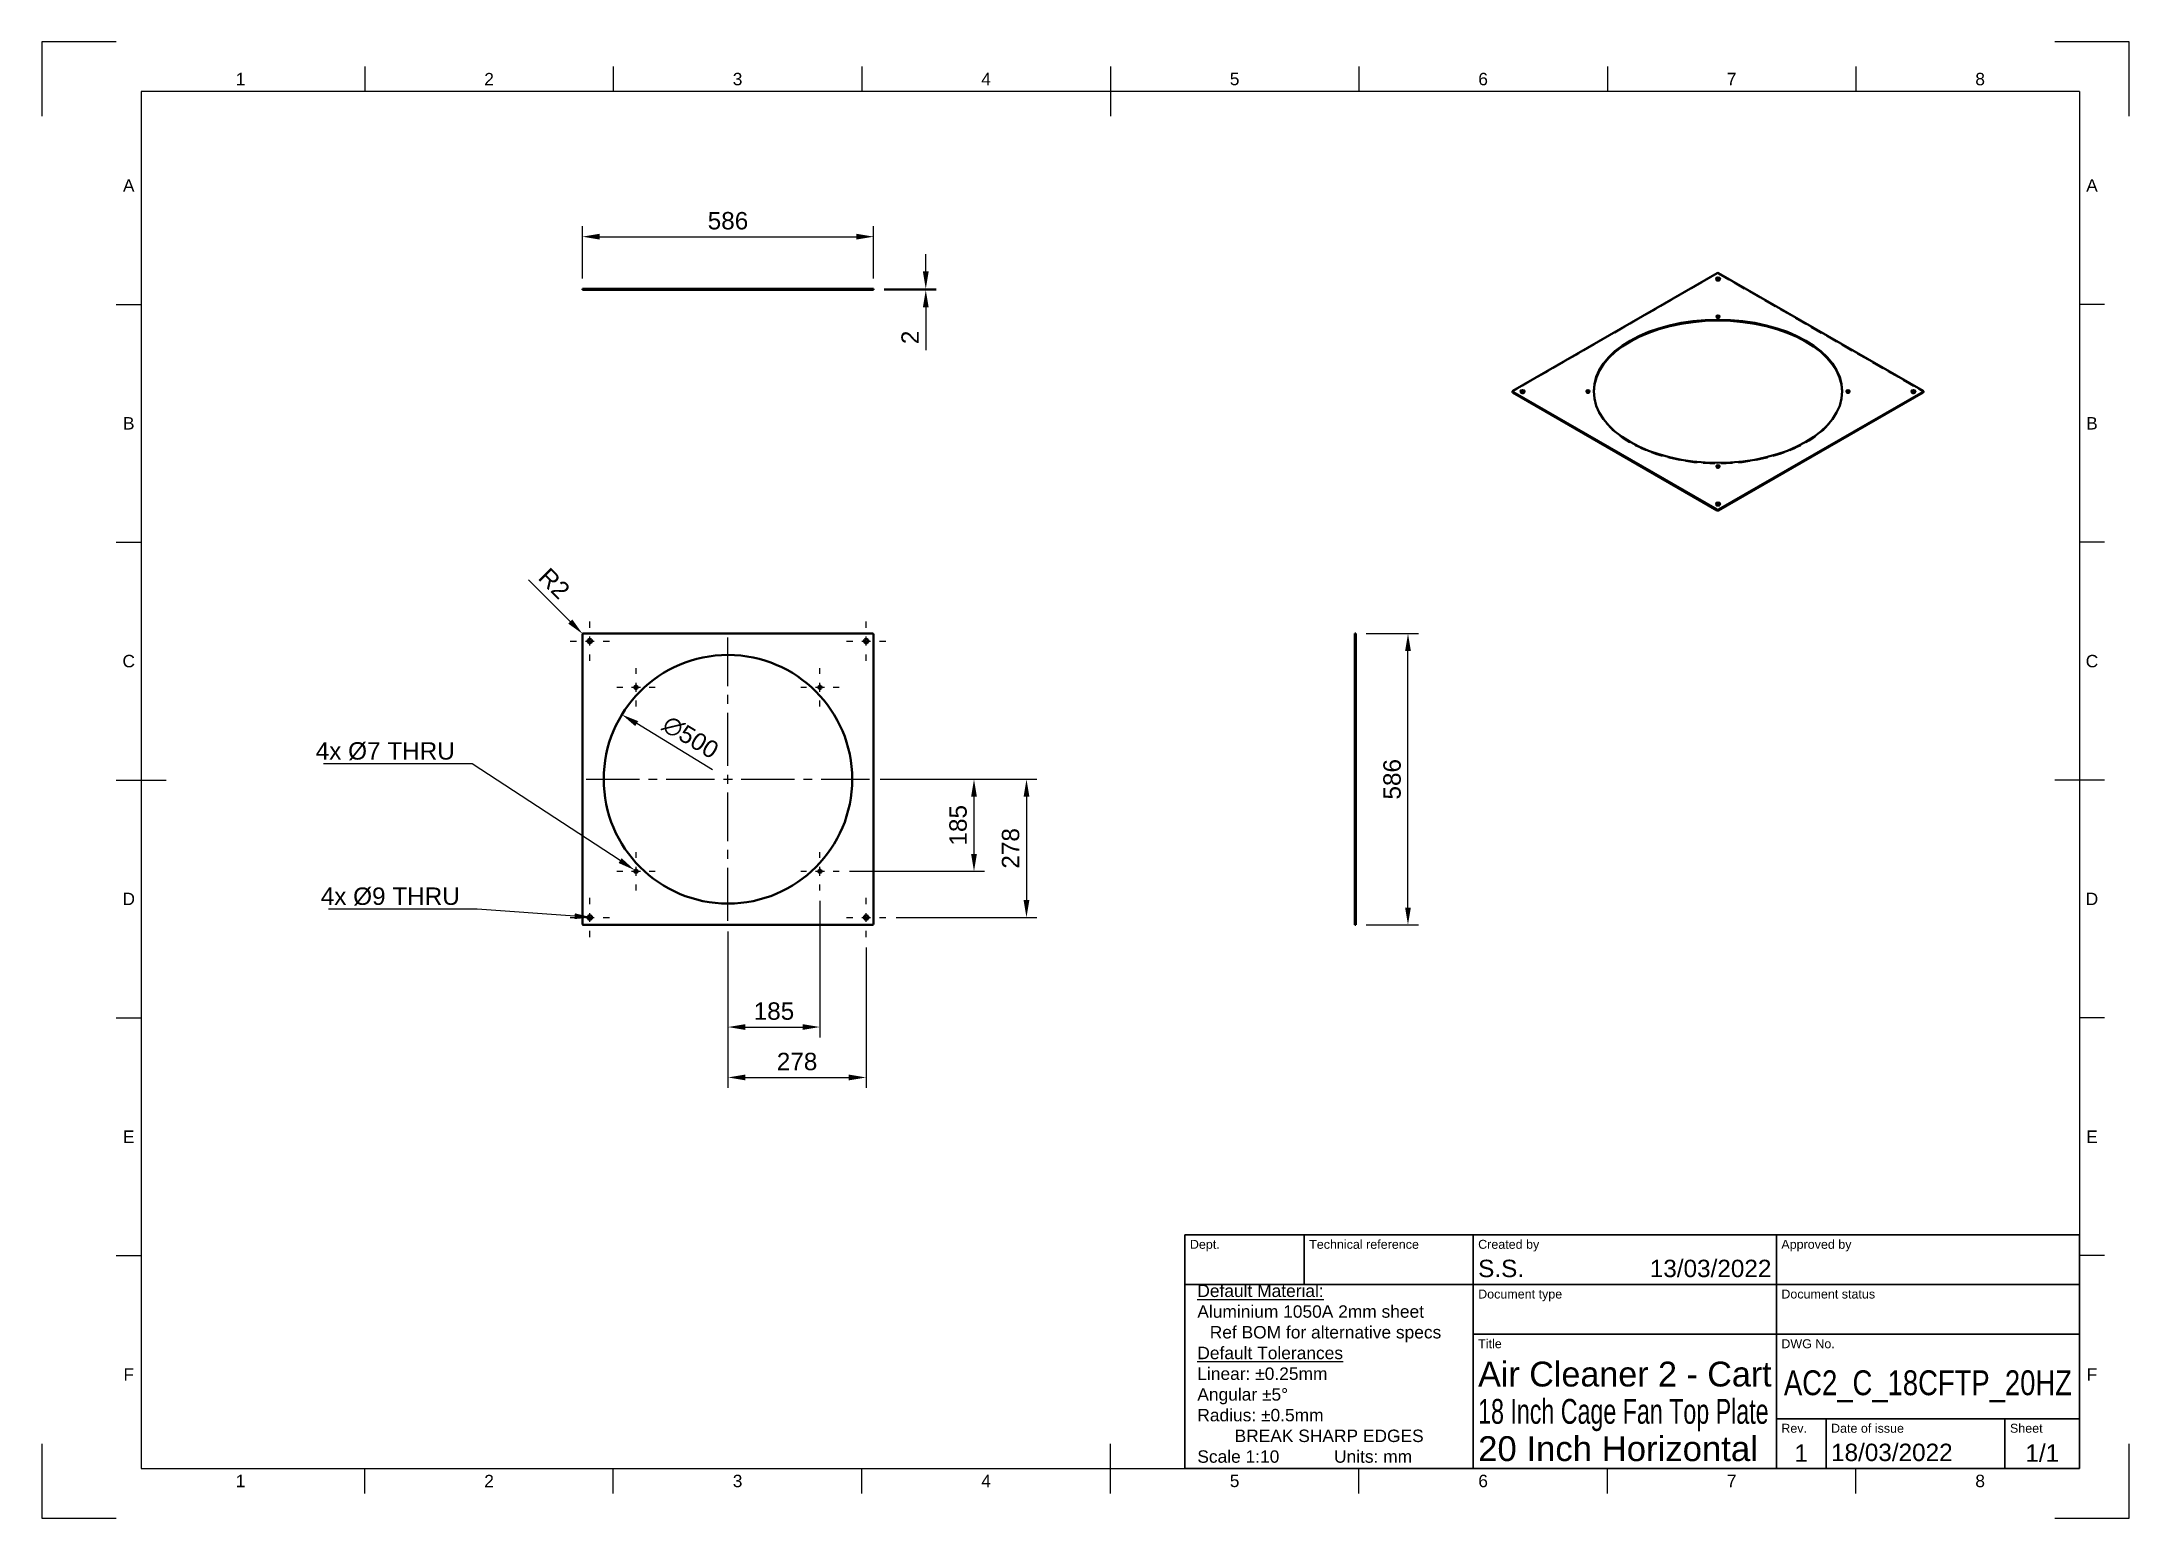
# Model space of a CAD drawing. Header units: millimetres. Extents: x 0 to 420, y 0 to 297.
import ezdxf
from ezdxf import colors
from ezdxf.entities.mleader import LeaderData, LeaderLine
from ezdxf.enums import TextEntityAlignment as Align
from ezdxf.math import Vec2, Vec3

# ---------------------------------------------------------------- set-up
doc = ezdxf.new("R2010")
doc.units = ezdxf.units.MM
doc.header["$LTSCALE"] = 0.75
doc.linetypes.add('CENTER2', pattern=[28.575, 19.05, -3.175, 3.175, -3.175])
doc.linetypes.add('HIDDEN2', pattern=[4.7625, 3.175, -1.5875])
for name, color, linetype, lineweight in [('Annotations', 7, 'Continuous', 25), ('Border', 7, 'Continuous', 25), ('Center Lines', 7, 'CENTER2', 25), ('Dimensions', 7, 'Continuous', 25), ('Hidden', 7, 'HIDDEN2', 25), ('Hidden Narrow', 7, 'HIDDEN2', 25), ('TitleBlock', 7, 'Continuous', 35), ('Visible', 7, 'Continuous', 50), ('Visible Narrow', 7, 'Continuous', 25)]:
    doc.layers.add(name, color=color, linetype=linetype, lineweight=lineweight)
doc.styles.add('FusionTitle', font='arial.ttf')
doc.styles.get("Standard").update_dxf_attribs({"font": 'arial.ttf'})
doc.dimstyles.new('ISO-25', dxfattribs={"dimtxt": 3.5, "dimasz": 3.5, "dimexe": 2.1, "dimexo": 2.1, "dimgap": 1.4, "dimtad": 1, "dimzin": 12, "dimdsep": 46, "dimtxsty": 'Standard', "dimcen": 0, "dimclrd": 256, "dimclre": 256, "dimclrt": 256, "dimazin": 3, "dimtp": 0.1, "dimtm": 0.1, "dimtfac": 0.714286, "dimtmove": 0, "dimatfit": 3, "dimfxl": 1, "dimtzin": 12, "dimarcsym": 0})

# ---------------------------------------------------------------- blocks, each defined once
blk = doc.blocks.new('ISO_A3_SHEET')
at = {"layer": 'Border'}
for p, q in [((65, 292), (65, 287)), ((115, 292), (115, 287)), ((165, 292), (165, 287)), ((215, 292), (215, 282)), ((265, 292), (265, 287)), ((315, 292), (315, 287)), ((365, 292), (365, 287)), ((410, 287), (20, 287)), ((20, 287), (20, 10)), ((410, 287), (410, 10)), ((15, 244.16666), (20, 244.16666)), ((415, 244.16666), (410, 244.16666)), ((15, 196.33333), (20, 196.33333)), ((415, 196.33333), (410, 196.33333)), ((15, 148.5), (25, 148.5)), ((415, 148.5), (405, 148.5)), ((15, 100.66667), (20, 100.66667)), ((415, 100.66667), (410, 100.66667)), ((15, 52.83334), (20, 52.83334)), ((415, 52.83334), (410, 52.83334)), ((215, 5), (215, 15)), ((20, 10), (410, 10)), ((65, 5), (65, 10)), ((115, 5), (115, 10)), ((165, 5), (165, 10)), ((265, 5), (265, 10)), ((315, 5), (315, 10)), ((365, 5), (365, 10))]:
    blk.add_line(p, q, dxfattribs=at)
at = {"layer": 'Defpoints'}
for p, q in [((15, 297), (0, 297)), ((0, 297), (0, 282)), ((420, 297), (405, 297)), ((420, 282), (420, 297)), ((0, 15), (0, 0)), ((420, 0), (420, 15)), ((0, 0), (15, 0)), ((405, 0), (420, 0))]:
    blk.add_line(p, q, dxfattribs=at)
at = {"layer": 'Border', "style": 'FusionTitle'}
for s, p in [('1', (40, 289.5)), ('2', (90, 289.5)), ('3', (140, 289.5)), ('4', (190, 289.5)), ('5', (240, 289.5)), ('6', (290, 289.5)), ('7', (340, 289.5)), ('8', (390, 289.5)), ('A', (17.5, 268.08333)), ('A', (412.5, 268.08333)), ('B', (17.5, 220.25)), ('B', (412.5, 220.25)), ('C', (17.5, 172.41667)), ('C', (412.5, 172.41667)), ('D', (17.5, 124.58334)), ('D', (412.5, 124.58334)), ('E', (17.5, 76.75001)), ('E', (412.5, 76.75001)), ('F', (17.5, 28.91668)), ('F', (412.5, 28.91668)), ('1', (40, 7.5)), ('2', (90, 7.5)), ('3', (140, 7.5)), ('4', (190, 7.5)), ('5', (240, 7.5)), ('6', (290, 7.5)), ('7', (340, 7.5)), ('8', (390, 7.5))]:
    blk.add_text(s, height=2.5, dxfattribs=at).set_placement(p, align=Align.MIDDLE)
blk = doc.blocks.new('ISO_TITLEBLOCK')
at = {"layer": 'TitleBlock'}
for p, q in [((0, 47), (-180, 47)), ((-180, 47), (-180, 0)), ((-156, 37), (-156, 47)), ((-122, 0), (-122, 47)), ((-61, 0), (-61, 47)), ((0, 0), (0, 47)), ((-180, 37), (0, 37)), ((-122, 27), (0, 27)), ((-61, 10), (0, 10)), ((-51, 0), (-51, 10)), ((-15, 0), (-15, 10)), ((-180, 0), (0, 0))]:
    blk.add_line(p, q, dxfattribs=at)
at = {"layer": 'TitleBlock', "style": 'FusionTitle'}
for s, p in [('Dept.', (-179, 46)), ('Technical reference', (-155, 46)), ('Created by', (-121, 46)), ('Approved by', (-60, 46)), ('Document type', (-121, 36)), ('Document status', (-60, 36)), ('Title', (-121, 26)), ('DWG No.', (-60, 26)), ('Rev.', (-60, 9)), ('Date of issue', (-50, 9)), ('Sheet', (-14, 9))]:
    blk.add_text(s, height=1.8, dxfattribs=at).set_placement(p, align=Align.TOP_LEFT)
for tag, height, p in [('DEPT', 3.5, (-179, 42)), ('TECHNICAL_REFERENCE', 3.5, (-155, 42)), ('CREATED_BY', 3.5, (-121, 42)), ('APPROVED_BY', 3.5, (-60, 42)), ('DOCUMENT_TYPE', 3.5, (-121, 32)), ('DOCUMENT_STATUS', 3.5, (-60, 32)), ('TITLE_1', 5, (-121, 21.5)), ('TITLE_2', 5, (-121, 14)), ('TITLE_3', 5, (-121, 6.5)), ('DATE_OF_ISSUE', 3.5, (-50, 5))]:
    blk.add_attdef(tag, text='', height=height, dxfattribs=at).set_placement(p, align=Align.TOP_LEFT)
for tag, p in [('CREATED_DATE', (-62, 42)), ('APPROVED_DATE', (-0.99, 42))]:
    blk.add_attdef(tag, text='', height=3.5, dxfattribs=at).set_placement(p, align=Align.TOP_RIGHT)
for tag, height, p in [('DRAWING_NUMBER', 5, (-30.5, 19.75)), ('REV', 3.5, (-56, 4.85)), ('SHEET', 3.5, (-7.5, 4.85))]:
    blk.add_attdef(tag, text='', height=height, dxfattribs=at).set_placement(p, align=Align.TOP_CENTER)
blk = doc.blocks.new('*D25')
at = {"layer": 'Defpoints', "color": 0, "transparency": 16777216}
for p in [(167.364539, 257.791658), (108.764539, 247.291658), (167.364539, 247.291658)]:
    blk.add_point(p, dxfattribs=at)
at = {"layer": 'Dimensions', "lineweight": -2, "transparency": 16777216}
for p, q in [((108.764539, 249.391658), (108.764539, 259.891658)), ((112.264539, 257.791658), (163.864539, 257.791658)), ((167.364539, 249.391658), (167.364539, 259.891658))]:
    blk.add_line(p, q, dxfattribs=at)
at = {"layer": 'Dimensions', "transparency": 16777216}
for points in [[(112.264539, 258.374991), (112.264539, 257.208325), (108.764539, 257.791658)], [(163.864539, 258.374991), (163.864539, 257.208325), (167.364539, 257.791658)]]:
    blk.add_solid(points, dxfattribs=at)
at = {"layer": 'Dimensions', "transparency": 16777216, "insert": (138.064539, 260.978663), "char_height": 3.5, "attachment_point": 5}
blk.add_mtext('586', dxfattribs=at)
blk = doc.blocks.new('*D26')
at = {"layer": 'Defpoints', "color": 0, "transparency": 16777216}
for p in [(264.382588, 177.947081), (274.882588, 177.947081), (264.382588, 119.347081)]:
    blk.add_point(p, dxfattribs=at)
at = {"layer": 'Dimensions', "lineweight": -2, "transparency": 16777216}
for p, q in [((266.482588, 177.947081), (276.982588, 177.947081)), ((274.882588, 122.847081), (274.882588, 174.447081)), ((266.482588, 119.347081), (276.982588, 119.347081))]:
    blk.add_line(p, q, dxfattribs=at)
at = {"layer": 'Dimensions', "transparency": 16777216}
for points in [[(274.299255, 174.447081), (275.465921, 174.447081), (274.882588, 177.947081)], [(274.299255, 122.847081), (275.465921, 122.847081), (274.882588, 119.347081)]]:
    blk.add_solid(points, dxfattribs=at)
at = {"layer": 'Dimensions', "transparency": 16777216, "insert": (271.695583, 148.647081), "char_height": 3.5, "attachment_point": 5, "rotation": 90}
blk.add_mtext('586', dxfattribs=at)
blk = doc.blocks.new('*D27')
at = {"layer": 'Defpoints', "color": 0, "transparency": 16777216}
for p in [(167.364539, 247.291658), (167.364539, 247.091658), (177.864539, 247.091658)]:
    blk.add_point(p, dxfattribs=at)
at = {"layer": 'Dimensions', "lineweight": -2, "transparency": 16777216}
for p, q in [((177.864539, 250.791658), (177.864539, 254.291658)), ((169.464539, 247.291658), (179.964539, 247.291658)), ((169.464539, 247.091658), (179.964539, 247.091658)), ((177.864539, 247.291658), (177.864539, 247.091658)), ((177.864539, 243.591658), (177.864539, 234.973445))]:
    blk.add_line(p, q, dxfattribs=at)
at = {"layer": 'Dimensions', "transparency": 16777216}
for points in [[(177.281205, 250.791658), (178.447872, 250.791658), (177.864539, 247.291658)], [(177.281205, 243.591658), (178.447872, 243.591658), (177.864539, 247.091658)]]:
    blk.add_solid(points, dxfattribs=at)
at = {"layer": 'Dimensions', "transparency": 16777216, "insert": (174.707376, 237.532552), "char_height": 3.5, "attachment_point": 5, "rotation": 90}
blk.add_mtext('2', dxfattribs=at)
blk = doc.blocks.new('*D28')
at = {"layer": 'Defpoints', "color": 0, "transparency": 16777216}
for p in [(116.718074, 161.659708), (159.411003, 135.634454)]:
    blk.add_point(p, dxfattribs=at)
at = {"layer": 'Dimensions', "lineweight": -2, "transparency": 16777216}
blk.add_line((134.930016, 150.55786), (119.706579, 159.837941), dxfattribs=at)
at = {"layer": 'Dimensions', "transparency": 16777216}
blk.add_solid([(120.010207, 160.336025), (119.402951, 159.339856), (116.718074, 161.659708)], dxfattribs=at)
at = {"layer": 'Dimensions', "transparency": 16777216, "insert": (130.522352, 157.091849), "char_height": 3.5, "attachment_point": 5, "rotation": 328.6338793}
blk.add_mtext('∅500', dxfattribs=at)
blk = doc.blocks.new('*U11')
at = {"layer": 'Center Lines', "color": 0, "ltscale": 0.75, "transparency": 16777216}
for p, q in [((-3.95, 0), (-2.678906, 0)), ((0, 2.678906), (0, 3.95)), ((2.678906, 0), (3.95, 0)), ((0, -3.95), (0, -2.678906))]:
    blk.add_line(p, q, dxfattribs=at)
at = {"layer": 'Center Lines', "color": 0, "linetype": 'Continuous', "ltscale": 0.75, "transparency": 16777216}
for p, q in [((-0.892969, 0), (0.892969, 0)), ((0, -0.892969), (0, 0.892969))]:
    blk.add_line(p, q, dxfattribs=at)
blk = doc.blocks.new('*U12')
at = {"layer": 'Center Lines', "color": 0, "ltscale": 0.75, "transparency": 16777216}
for p, q in [((-3.95, 0), (-2.678906, 0)), ((0, 2.678906), (0, 3.95)), ((2.678906, 0), (3.95, 0)), ((0, -3.95), (0, -2.678906))]:
    blk.add_line(p, q, dxfattribs=at)
at = {"layer": 'Center Lines', "color": 0, "linetype": 'Continuous', "ltscale": 0.75, "transparency": 16777216}
for p, q in [((-0.892969, 0), (0.892969, 0)), ((0, -0.892969), (0, 0.892969))]:
    blk.add_line(p, q, dxfattribs=at)
blk = doc.blocks.new('*U13')
at = {"layer": 'Center Lines', "color": 0, "ltscale": 0.75, "transparency": 16777216}
for p, q in [((-3.95, 0), (-2.678906, 0)), ((0, 2.678906), (0, 3.95)), ((2.678906, 0), (3.95, 0)), ((0, -3.95), (0, -2.678906))]:
    blk.add_line(p, q, dxfattribs=at)
at = {"layer": 'Center Lines', "color": 0, "linetype": 'Continuous', "ltscale": 0.75, "transparency": 16777216}
for p, q in [((-0.892969, 0), (0.892969, 0)), ((0, -0.892969), (0, 0.892969))]:
    blk.add_line(p, q, dxfattribs=at)
blk = doc.blocks.new('*U14')
at = {"layer": 'Center Lines', "color": 0, "ltscale": 0.75, "transparency": 16777216}
for p, q in [((-3.95, 0), (-2.678906, 0)), ((0, 2.678906), (0, 3.95)), ((2.678906, 0), (3.95, 0)), ((0, -3.95), (0, -2.678906))]:
    blk.add_line(p, q, dxfattribs=at)
at = {"layer": 'Center Lines', "color": 0, "linetype": 'Continuous', "ltscale": 0.75, "transparency": 16777216}
for p, q in [((-0.892969, 0), (0.892969, 0)), ((0, -0.892969), (0, 0.892969))]:
    blk.add_line(p, q, dxfattribs=at)
blk = doc.blocks.new('*U15')
at = {"layer": 'Center Lines', "color": 0, "ltscale": 0.75, "transparency": 16777216}
for p, q in [((0, 2.678906), (0, 28.5)), ((-28.5, 0), (-2.678906, 0)), ((2.678906, 0), (28.5, 0)), ((0, -28.5), (0, -2.678906))]:
    blk.add_line(p, q, dxfattribs=at)
at = {"layer": 'Center Lines', "color": 0, "linetype": 'Continuous', "ltscale": 0.75, "transparency": 16777216}
for p, q in [((-0.892969, 0), (0.892969, 0)), ((0, -0.892969), (0, 0.892969))]:
    blk.add_line(p, q, dxfattribs=at)
blk = doc.blocks.new('*D29')
at = {"layer": 'Defpoints', "color": 0, "transparency": 16777216}
for p in [(156.564092, 126.297528), (138.064539, 120.147081), (156.564092, 98.806598)]:
    blk.add_point(p, dxfattribs=at)
at = {"layer": 'Dimensions', "lineweight": -2, "transparency": 16777216}
for p, q in [((156.564092, 124.197528), (156.564092, 96.706598)), ((138.064539, 118.047081), (138.064539, 96.706598)), ((141.564539, 98.806598), (153.064092, 98.806598))]:
    blk.add_line(p, q, dxfattribs=at)
at = {"layer": 'Dimensions', "transparency": 16777216}
for points in [[(141.564539, 99.389931), (141.564539, 98.223264), (138.064539, 98.806598)], [(153.064092, 99.389931), (153.064092, 98.223264), (156.564092, 98.806598)]]:
    blk.add_solid(points, dxfattribs=at)
at = {"layer": 'Dimensions', "transparency": 16777216, "insert": (147.314315, 101.993603), "char_height": 3.5, "attachment_point": 5}
blk.add_mtext('185', dxfattribs=at)
blk = doc.blocks.new('*D30')
at = {"layer": 'Defpoints', "color": 0, "transparency": 16777216}
for p in [(138.064539, 120.147081), (165.864719, 116.897463), (165.864719, 88.66398)]:
    blk.add_point(p, dxfattribs=at)
at = {"layer": 'Dimensions', "lineweight": -2, "transparency": 16777216}
for p, q in [((138.064539, 118.047081), (138.064539, 86.56398)), ((165.864719, 114.797463), (165.864719, 86.56398)), ((141.564539, 88.66398), (162.364719, 88.66398))]:
    blk.add_line(p, q, dxfattribs=at)
at = {"layer": 'Dimensions', "transparency": 16777216}
for points in [[(141.564539, 89.247313), (141.564539, 88.080646), (138.064539, 88.66398)], [(162.364719, 89.247313), (162.364719, 88.080646), (165.864719, 88.66398)]]:
    blk.add_solid(points, dxfattribs=at)
at = {"layer": 'Dimensions', "transparency": 16777216, "insert": (151.964629, 91.850985), "char_height": 3.5, "attachment_point": 5}
blk.add_mtext('278', dxfattribs=at)
blk = doc.blocks.new('*D31')
at = {"layer": 'Defpoints', "color": 0, "transparency": 16777216}
for p in [(166.564539, 148.647081), (160.414092, 130.147528), (187.564539, 130.147528)]:
    blk.add_point(p, dxfattribs=at)
at = {"layer": 'Dimensions', "lineweight": -2, "transparency": 16777216}
for p, q in [((168.664539, 148.647081), (189.664539, 148.647081)), ((187.564539, 145.147081), (187.564539, 133.647528)), ((162.514092, 130.147528), (189.664539, 130.147528))]:
    blk.add_line(p, q, dxfattribs=at)
at = {"layer": 'Dimensions', "transparency": 16777216}
for points in [[(186.981205, 145.147081), (188.147872, 145.147081), (187.564539, 148.647081)], [(186.981205, 133.647528), (188.147872, 133.647528), (187.564539, 130.147528)]]:
    blk.add_solid(points, dxfattribs=at)
at = {"layer": 'Dimensions', "transparency": 16777216, "insert": (184.377533, 139.397305), "char_height": 3.5, "attachment_point": 5, "rotation": 90}
blk.add_mtext('185', dxfattribs=at)
blk = doc.blocks.new('*D32')
at = {"layer": 'Defpoints', "color": 0, "transparency": 16777216}
for p in [(166.564539, 148.647081), (169.814719, 120.847463), (198.127714, 120.847463)]:
    blk.add_point(p, dxfattribs=at)
at = {"layer": 'Dimensions', "lineweight": -2, "transparency": 16777216}
for p, q in [((168.664539, 148.647081), (200.227714, 148.647081)), ((198.127714, 145.147081), (198.127714, 124.347463)), ((171.914719, 120.847463), (200.227714, 120.847463))]:
    blk.add_line(p, q, dxfattribs=at)
at = {"layer": 'Dimensions', "transparency": 16777216}
for points in [[(197.54438, 145.147081), (198.711047, 145.147081), (198.127714, 148.647081)], [(197.54438, 124.347463), (198.711047, 124.347463), (198.127714, 120.847463)]]:
    blk.add_solid(points, dxfattribs=at)
at = {"layer": 'Dimensions', "transparency": 16777216, "insert": (194.940708, 134.747272), "char_height": 3.5, "attachment_point": 5, "rotation": 90}
blk.add_mtext('278', dxfattribs=at)
blk = doc.blocks.new('*U20')
at = {"layer": 'Center Lines', "color": 0, "ltscale": 0.75, "transparency": 16777216}
for p, q in [((-3.85, 0), (-2.678906, 0)), ((0, 2.678906), (0, 3.85)), ((2.678906, 0), (3.85, 0)), ((0, -3.85), (0, -2.678906))]:
    blk.add_line(p, q, dxfattribs=at)
at = {"layer": 'Center Lines', "color": 0, "linetype": 'Continuous', "ltscale": 0.75, "transparency": 16777216}
for p, q in [((-0.892969, 0), (0.892969, 0)), ((0, -0.892969), (0, 0.892969))]:
    blk.add_line(p, q, dxfattribs=at)
blk = doc.blocks.new('*U21')
at = {"layer": 'Center Lines', "color": 0, "ltscale": 0.75, "transparency": 16777216}
for p, q in [((-3.85, 0), (-2.678906, 0)), ((0, 2.678906), (0, 3.85)), ((2.678906, 0), (3.85, 0)), ((0, -3.85), (0, -2.678906))]:
    blk.add_line(p, q, dxfattribs=at)
at = {"layer": 'Center Lines', "color": 0, "linetype": 'Continuous', "ltscale": 0.75, "transparency": 16777216}
for p, q in [((-0.892969, 0), (0.892969, 0)), ((0, -0.892969), (0, 0.892969))]:
    blk.add_line(p, q, dxfattribs=at)
blk = doc.blocks.new('*U22')
at = {"layer": 'Center Lines', "color": 0, "ltscale": 0.75, "transparency": 16777216}
for p, q in [((-3.85, 0), (-2.678906, 0)), ((0, 2.678906), (0, 3.85)), ((2.678906, 0), (3.85, 0)), ((0, -3.85), (0, -2.678906))]:
    blk.add_line(p, q, dxfattribs=at)
at = {"layer": 'Center Lines', "color": 0, "linetype": 'Continuous', "ltscale": 0.75, "transparency": 16777216}
for p, q in [((-0.892969, 0), (0.892969, 0)), ((0, -0.892969), (0, 0.892969))]:
    blk.add_line(p, q, dxfattribs=at)
blk = doc.blocks.new('*U23')
at = {"layer": 'Center Lines', "color": 0, "ltscale": 0.75, "transparency": 16777216}
for p, q in [((-3.85, 0), (-2.678906, 0)), ((0, 2.678906), (0, 3.85)), ((2.678906, 0), (3.85, 0)), ((0, -3.85), (0, -2.678906))]:
    blk.add_line(p, q, dxfattribs=at)
at = {"layer": 'Center Lines', "color": 0, "linetype": 'Continuous', "ltscale": 0.75, "transparency": 16777216}
for p, q in [((-0.892969, 0), (0.892969, 0)), ((0, -0.892969), (0, 0.892969))]:
    blk.add_line(p, q, dxfattribs=at)
blk = doc.blocks.new('*D33')
at = {"layer": 'Defpoints', "color": 0, "transparency": 16777216}
for p in [(108.82306, 177.888446), (108.964539, 177.747081)]:
    blk.add_point(p, dxfattribs=at)
at = {"layer": 'Dimensions', "lineweight": -2, "transparency": 16777216}
for p, q in [((97.923493, 188.779245), (106.347191, 180.362323)), ((108.964539, 177.747081), (108.82306, 177.888446))]:
    blk.add_line(p, q, dxfattribs=at)
at = {"layer": 'Dimensions', "transparency": 16777216}
blk.add_solid([(106.759504, 180.774968), (105.934878, 179.949678), (108.82306, 177.888446)], dxfattribs=at)
at = {"layer": 'Dimensions', "transparency": 16777216, "insert": (103.128959, 188.041072), "char_height": 3.5, "attachment_point": 5, "rotation": 315.02305261}
blk.add_mtext('R2', dxfattribs=at)

msp = doc.modelspace()

# ---------------------------------------------------------------- linework, layer by layer
at = {"layer": 'Hidden', "extrusion": (-1e-16, 0.817547, 0.575862)}
for p, q in [((337.106378, 250.298729, -33.818224), (295.952763, 226.599938, -0.173205)), ((336.797803, 249.322093, -32.084395), (336.797803, 249.158583, -32.199567)), ((337.389221, 250.298729, -33.818224), (378.542835, 226.599938, -0.173205)), ((337.697803, 249.322093, -32.084395), (337.697803, 249.158583, -32.199567)), ((336.897799, 241.747886, -21.331342), (336.897799, 241.584376, -21.446515)), ((337.597799, 241.747886, -21.331342), (337.597799, 241.584376, -21.446515)), ((297.483059, 226.682095, 0.057463), (297.483059, 226.518586, -0.05771)), ((298.383059, 226.682095, 0.057463), (298.383059, 226.518586, -0.05771)), ((310.735481, 226.682008, 0.057586), (310.735481, 226.518499, -0.057586)), ((311.435481, 226.682008, 0.057586), (311.435481, 226.518499, -0.057586)), ((312.247799, 226.518499, -0.057586), (312.247799, 226.682008, 0.057586)), ((362.247799, 226.518499, -0.057586), (362.247799, 226.682008, 0.057586)), ((363.060118, 226.682008, 0.057586), (363.060118, 226.518499, -0.057586)), ((363.760118, 226.682008, 0.057586), (363.760118, 226.518499, -0.057586)), ((376.112794, 226.682237, 0.057261), (376.112794, 226.518728, -0.057911)), ((377.012794, 226.682237, 0.057261), (377.012794, 226.518728, -0.057911)), ((336.897799, 211.616131, 21.446515), (336.897799, 211.452622, 21.331342)), ((337.597799, 211.616131, 21.446515), (337.597799, 211.452622, 21.331342)), ((336.79805, 204.04224, 32.199119), (336.79805, 203.878731, 32.083946)), ((337.69805, 204.04224, 32.199119), (337.69805, 203.878731, 32.083946))]:
    msp.add_line(p, q, dxfattribs=at)
at = {"layer": 'Hidden', "extrusion": (0, 1, 0)}
for p, q in [((109.814926, 247.291658, -27.799826), (109.814926, 247.091658, -27.799826)), ((109.8151, 247.291658, 27.799792), (109.8151, 247.091658, 27.799792)), ((110.714926, 247.291658, -27.799826), (110.714926, 247.091658, -27.799826)), ((110.7151, 247.291658, 27.799792), (110.7151, 247.091658, 27.799792)), ((113.064539, 247.091658), (113.064539, 247.291658)), ((119.214986, 247.291658, 18.499553), (119.214986, 247.091658, 18.499553)), ((119.914986, 247.291658, 18.499553), (119.914986, 247.091658, 18.499553)), ((156.214092, 247.291658, 18.499553), (156.214092, 247.091658, 18.499553)), ((156.914092, 247.291658, 18.499553), (156.914092, 247.091658, 18.499553)), ((163.064539, 247.091658), (163.064539, 247.291658)), ((165.414545, 247.291658, -27.8), (165.414545, 247.091658, -27.8)), ((165.414719, 247.291658, 27.799618), (165.414719, 247.091658, 27.799618)), ((166.314545, 247.291658, -27.8), (166.314545, 247.091658, -27.8)), ((166.314719, 247.291658, 27.799618), (166.314719, 247.091658, 27.799618))]:
    msp.add_line(p, q, dxfattribs=at)
at = {"layer": 'Hidden', "extrusion": (-1e-16, 0.817547, 0.575862)}
for centre, radius, start, end in [((-337.247803, -169.805549, 185.156386), 0.45, 341.609757, 198.390243), ((-337.247799, -171.644022, 185.156386), 0.2, 225, 315), ((-337.247799, -156.652726, 185.156386), 0.35, 336.069593, 203.930407), ((-296.094185, -130.490408, 185.156386), 0.2, 315, 0), ((-297.933059, -130.490559, 185.156386), 0.45, 341.609757, 198.390243), ((-311.085481, -130.490408, 185.156386), 0.35, 336.069593, 203.930407), ((-337.247799, -130.490408, 185.156386), 25, 359.674628, 180.325372), ((-363.410118, -130.490408, 185.156386), 0.35, 336.069593, 203.930407), ((-376.562794, -130.490805, 185.156386), 0.45, 341.609757, 198.390243), ((-378.401414, -130.490408, 185.156386), 0.2, 180, 225), ((-337.247799, -104.328089, 185.156386), 0.35, 336.069593, 203.930407), ((-337.24805, -91.175814, 185.156386), 0.45, 341.609757, 198.390243)]:
    msp.add_arc(centre, radius, start, end, dxfattribs=at)
at = {"layer": 'Hidden Narrow', "extrusion": (-1e-16, 0.817547, 0.575862)}
for p, q in [((337.106378, 250.298729, -33.818224), (337.106378, 250.462238, -33.703052)), ((337.389221, 250.462238, -33.703052), (337.389221, 250.298729, -33.818224)), ((295.952763, 226.763447, -0.058032), (295.952763, 226.600569, -0.17276)), ((378.542835, 226.600569, -0.17276), (378.542835, 226.763447, -0.058032))]:
    msp.add_line(p, q, dxfattribs=at)
at = {"layer": 'Visible', "extrusion": (-1e-16, 0.817547, 0.575862)}
for p, q in [((295.952763, 226.763447, -0.058032), (337.106378, 250.462238, -33.703052)), ((378.542835, 226.763447, -0.058032), (337.389221, 250.462238, -33.703052)), ((295.894185, 226.518499, -0.057586), (295.894185, 226.682008, 0.057586)), ((337.106378, 202.901779, 33.818224), (295.952763, 226.600569, 0.173205)), ((337.106378, 202.738269, 33.703052), (295.952763, 226.43706, 0.058032)), ((378.542835, 226.600569, 0.173205), (337.389221, 202.901779, 33.818224)), ((378.542835, 226.43706, 0.058032), (337.389221, 202.738269, 33.703052)), ((378.601414, 226.682008, 0.057586), (378.601414, 226.518499, -0.057586))]:
    msp.add_line(p, q, dxfattribs=at)
at = {"layer": 'Visible', "extrusion": (0, 1, 0)}
for p, q in [((108.764539, 247.291658, 29.1), (108.764539, 247.091658, 29.1)), ((167.164539, 247.291658, 29.3), (108.964539, 247.291658, 29.3)), ((167.164539, 247.091658, 29.3), (108.964539, 247.091658, 29.3)), ((167.364539, 247.091658, 29.1), (167.364539, 247.291658, 29.1))]:
    msp.add_line(p, q, dxfattribs=at)
at = {"layer": 'Visible'}
for p, q in [((108.764539, 119.547081, 0.1), (108.764539, 177.747081, 0.1)), ((108.964539, 177.947081, 0.1), (167.164539, 177.947081, 0.1)), ((167.364539, 119.547081, 0.1), (167.364539, 177.747081, 0.1)), ((167.164539, 119.347081, 0.1), (108.964539, 119.347081, 0.1))]:
    msp.add_line(p, q, dxfattribs=at)
at = {"layer": 'Visible', "extrusion": (1, 2.967e-13, 2.966e-13)}
for p, q in [((264.382588, 177.947081, 29.1), (264.182588, 177.947081, 29.1)), ((264.182588, 119.547081, 29.3), (264.182588, 177.747081, 29.3)), ((264.382588, 119.547081, 29.3), (264.382588, 177.747081, 29.3)), ((264.182588, 119.347081, 29.1), (264.382588, 119.347081, 29.1))]:
    msp.add_line(p, q, dxfattribs=at)
at = {"layer": 'Visible', "extrusion": (-1e-16, 0.817547, 0.575862)}
for centre, radius in [((-337.247803, -169.805549, 185.356386), 0.45), ((-337.247799, -130.490408, 185.356386), 25), ((-297.933059, -130.490559, 185.356386), 0.45), ((-376.562794, -130.490805, 185.356386), 0.45), ((-337.24805, -91.175814, 185.356386), 0.45)]:
    msp.add_circle(centre, radius, dxfattribs=at)
at = {"layer": 'Visible', "extrusion": (1.94e-14, -0.817547, -0.575862)}
for centre in [(337.247799, -156.652726, -185.356386), (311.085481, -130.490408, -185.356386), (363.410118, -130.490408, -185.356386), (337.247799, -104.328089, -185.356386)]:
    msp.add_circle(centre, 0.35, dxfattribs=at)
at = {"layer": 'Visible'}
for centre, radius in [((110.264926, 176.446907, 0.1), 0.45), ((165.864545, 176.447082, 0.1), 0.45), ((138.064539, 148.647081, 0.1), 25), ((110.2651, 120.847289, 0.1), 0.45), ((165.864719, 120.847463, 0.1), 0.45)]:
    msp.add_circle(centre, radius, dxfattribs=at)
at = {"layer": 'Visible', "extrusion": (0, -2.73e-14, -1)}
for centre in [(-119.564986, 167.146634, -0.1), (-156.564092, 167.146634, -0.1), (-119.564986, 130.147528, -0.1), (-156.564092, 130.147528, -0.1)]:
    msp.add_circle(centre, 0.35, dxfattribs=at)
at = {"layer": 'Visible', "extrusion": (-1e-16, 0.817547, 0.575862)}
for centre, radius, start, end in [((-337.247803, -169.805549, 185.156386), 0.45, 198.390243, 341.609757), ((-337.247799, -130.490408, 185.156386), 25, 180.325372, 359.674628), ((-337.247799, -156.652726, 185.156386), 0.35, 203.930407, 336.069593), ((-296.094185, -130.490408, 185.156386), 0.2, 0, 45), ((-297.933059, -130.490559, 185.156386), 0.45, 198.390243, 341.609757), ((-311.085481, -130.490408, 185.156386), 0.35, 203.930407, 336.069593), ((-363.410118, -130.490408, 185.156386), 0.35, 203.930407, 336.069593), ((-376.562794, -130.490805, 185.156386), 0.45, 198.390243, 341.609757), ((-378.401414, -130.490408, 185.156386), 0.2, 135, 180), ((-337.247799, -104.328089, 185.156386), 0.35, 203.930407, 336.069593), ((-337.24805, -91.175814, 185.156386), 0.45, 198.390243, 341.609757), ((-337.247799, -89.336793, 185.156386), 0.2, 45, 135)]:
    msp.add_arc(centre, radius, start, end, dxfattribs=at)
at = {"layer": 'Visible', "extrusion": (1.98e-14, -0.817547, -0.575862)}
for centre, start, end in [((337.247799, -171.644022, -185.356386), 225, 315), ((296.094185, -130.490408, -185.356386), 135, 225), ((378.401414, -130.490408, -185.356386), 315, 45), ((337.247799, -89.336793, -185.356386), 45, 135)]:
    msp.add_arc(centre, 0.2, start, end, dxfattribs=at)
at = {"layer": 'Visible', "extrusion": (0, -1, 2.79e-14)}
msp.add_arc((108.964539, 29.1, -247.291658), 0.2, 90, 180, dxfattribs=at)
at = {"layer": 'Visible', "extrusion": (0, 1, 0)}
for centre, start, end in [((-108.964539, 29.1, 247.091658), 0, 90), ((-167.164539, 29.1, 247.091658), 90, 180)]:
    msp.add_arc(centre, 0.2, start, end, dxfattribs=at)
at = {"layer": 'Visible', "extrusion": (6e-16, -1, 2.73e-14)}
msp.add_arc((167.164539, 29.1, -247.291658), 0.2, 0, 90, dxfattribs=at)
at = {"layer": 'Visible', "extrusion": (6e-16, -2.73e-14, -1)}
for centre, start, end in [((-108.964539, 177.747081, -0.1), 0, 90), ((-167.164539, 119.547081, -0.1), 180, 270)]:
    msp.add_arc(centre, 0.2, start, end, dxfattribs=at)
at = {"layer": 'Visible', "extrusion": (0, -2.79e-14, -1)}
for centre, start, end in [((-167.164539, 177.747081, -0.1), 90, 180), ((-108.964539, 119.547081, -0.1), 270, 0)]:
    msp.add_arc(centre, 0.2, start, end, dxfattribs=at)
at = {"layer": 'Visible', "extrusion": (1, 2.967e-13, 2.966e-13)}
for centre, start, end in [((177.747081, 29.1, 264.182588), 0, 90), ((119.547081, 29.1, 264.182588), 90, 180)]:
    msp.add_arc(centre, 0.2, start, end, dxfattribs=at)
at = {"layer": 'Visible', "extrusion": (-1, -3.24e-13, -2.971e-13)}
msp.add_arc((-177.747081, 29.1, -264.382588), 0.2, 90, 180, dxfattribs=at)
at = {"layer": 'Visible', "extrusion": (-1, -3.245e-13, -2.966e-13)}
msp.add_arc((-119.547081, 29.1, -264.382588), 0.2, 0, 90, dxfattribs=at)
at = {"layer": 'Visible Narrow', "extrusion": (-1e-16, 0.817547, 0.575862)}
for p, q in [((295.952763, 226.43706, 0.058032), (295.952763, 226.600569, 0.173205)), ((378.542835, 226.600569, 0.173205), (378.542835, 226.43706, 0.058032)), ((337.106378, 202.901779, 33.818224), (337.106378, 202.738269, 33.703052)), ((337.389221, 202.738269, 33.703052), (337.389221, 202.901779, 33.818224))]:
    msp.add_line(p, q, dxfattribs=at)

# ---------------------------------------------------------------- block references
at = {"layer": 'Border'}
msp.add_blockref('ISO_A3_SHEET', (0, 0), dxfattribs=at)
at = {"layer": 'Center Lines', "ltscale": 0.75}
for name, p in [('*U11', (110.264926, 176.446907)), ('*U15', (138.064539, 148.647081)), ('*U13', (165.864545, 176.447082)), ('*U22', (119.564986, 167.146634)), ('*U21', (156.564092, 167.146634)), ('*U23', (119.564986, 130.147528)), ('*U20', (156.564092, 130.147528)), ('*U12', (110.2651, 120.847289)), ('*U14', (165.864719, 120.847463))]:
    msp.add_blockref(name, p, dxfattribs=at)
at = {"layer": 'TitleBlock'}
ref = msp.add_blockref('ISO_TITLEBLOCK', (410, 10), dxfattribs=at)
ref.add_attrib('DATE_OF_ISSUE', '18/03/2022', dxfattribs={"height": 3.5, "style": 'FusionTitle'}).set_placement((360, 15), align=Align.TOP_LEFT)
ref.add_attrib('REV', '1', dxfattribs={"height": 3.5, "style": 'FusionTitle'}).set_placement((354, 14.85), align=Align.TOP_CENTER)
ref.add_attrib('TITLE_3', '20 Inch Horizontal', dxfattribs={"height": 5, "style": 'FusionTitle'}).set_placement((289, 16.5), align=Align.TOP_LEFT)
ref.add_attrib('CREATED_DATE', '13/03/2022', dxfattribs={"height": 3.5, "style": 'FusionTitle'}).set_placement((348, 52), align=Align.TOP_RIGHT)
ref.add_attrib('SHEET', '1/1', dxfattribs={"height": 3.5, "style": 'FusionTitle'}).set_placement((402.5, 14.85), align=Align.TOP_CENTER)
ref.add_attrib('TITLE_2', '18 Inch Cage Fan Top Plate', dxfattribs={"height": 5, "style": 'FusionTitle', "width": 0.668927}).set_placement((289, 24), align=Align.TOP_LEFT)
ref.add_attrib('DRAWING_NUMBER', 'AC2_C_18CFTP_20HZ', dxfattribs={"height": 5, "style": 'FusionTitle', "width": 0.789872}).set_placement((379.5, 29.751432), align=Align.TOP_CENTER)
ref.add_attrib('TITLE_1', 'Air Cleaner 2 - Cart', dxfattribs={"height": 5, "style": 'FusionTitle', "width": 0.98161}).set_placement((289, 31.5), align=Align.TOP_LEFT)
ref.add_attrib('CREATED_BY', 'S.S.', dxfattribs={"height": 3.5, "style": 'FusionTitle'}).set_placement((289, 52), align=Align.TOP_LEFT)

# ---------------------------------------------------------------- texts
at = {"layer": 'Annotations', "insert": (230, 47), "char_height": 2.5, "attachment_point": 1}
msp.add_mtext_dynamic_manual_height_columns('\\pi-2.5,l5;{\\LDefault Material: ^J}Aluminium 1050A 2mm sheet\\P\\pi2.5,l2.5;Ref BOM for alternative specs\\P\\pi-2.5,l5;{\\LDefault Tolerances^J}Linear: ±0.25mm ^JAngular ±5° ^JRadius: ±0.5mm\\P\\pi0,l0;^IBREAK SHARP EDGES\\P\\pl2.5;Scale 1:10^I^IUnits: mm', width=58, gutter_width=17.5, heights=[0], dxfattribs=at)

# ---------------------------------------------------------------- dimensions: what is measured, and where the dimension line sits
at = {"layer": 'Dimensions'}
for p1, p2, distance, picture, middle in [((108.764539, 247.291658), (167.364539, 247.291658), 10.5, '*D25', (138.064539, 260.978663)), ((167.364539, 247.291658), (167.364539, 247.091658), 10.5, '*D27', (174.707376, 237.532552)), ((264.382588, 119.347081), (264.382588, 177.947081), -10.5, '*D26', (271.695583, 148.647081))]:
    dim = msp.add_aligned_dim(p1=p1, p2=p2, distance=distance, dimstyle='ISO-25', override={"dimlfac": 10, "dimclrd": 256, "dimclre": 256}, dxfattribs=at)
    dim.commit()
    dim.dimension.update_dxf_attribs({"geometry": picture, "text_midpoint": middle})
dim = msp.add_radius_dim(center=(108.964539, 177.747081), mpoint=(108.82306, 177.888446), dimstyle='ISO-25', override={"dimlfac": 10, "dimse1": 1, "dimclrd": 256, "dimclre": 256}, dxfattribs=at)
dim.commit()
dim.dimension.update_dxf_attribs({"geometry": '*D33', "text_midpoint": (100.897407, 185.807723), "dimtype": 164})
dim = msp.add_diameter_dim_2p(p1=(159.411003, 135.634454), p2=(116.718074, 161.659708), dimstyle='ISO-25', override={"dimlfac": 10}, dxfattribs=at)
dim.commit()
dim.dimension.update_dxf_attribs({"geometry": '*D28', "text_midpoint": (128.81255, 154.287017), "dimtype": 163})
dim = msp.add_linear_dim(base=(187.564539, 130.147528), p1=(166.564539, 148.647081), p2=(160.414092, 130.147528), angle=90, dimstyle='ISO-25', override={"dimdec": 1, "dimlfac": 10, "dimclrd": 256, "dimclre": 256, "dimtdec": 1}, dxfattribs=at)
dim.commit()
dim.dimension.update_dxf_attribs({"geometry": '*D31', "text_midpoint": (184.377533, 139.397305)})
dim = msp.add_linear_dim(base=(198.127714, 120.847463), p1=(166.564539, 148.647081), p2=(169.814719, 120.847463), angle=90, dimstyle='ISO-25', override={"dimlfac": 10}, dxfattribs=at)
dim.commit()
dim.dimension.update_dxf_attribs({"geometry": '*D32', "text_midpoint": (198.127714, 134.747272), "dimtype": 160})
for base, p2, override, picture, middle in [((156.564092, 98.806598), (156.564092, 126.297528), {"dimdec": 2, "dimlfac": 10, "dimzin": 8, "dimclrd": 256, "dimclre": 256, "dimtdec": 2, "dimtzin": 8}, '*D29', (147.314315, 101.993603)), ((165.864719, 88.66398), (165.864719, 116.897463), {"dimlfac": 10, "dimclrd": 256, "dimclre": 256}, '*D30', (151.964629, 91.850985))]:
    dim = msp.add_linear_dim(base=base, p1=(138.064539, 120.147081), p2=p2, dimstyle='ISO-25', override=override, dxfattribs=at)
    dim.commit()
    dim.dimension.update_dxf_attribs({"geometry": picture, "text_midpoint": middle})

# ---------------------------------------------------------------- leaders
at = {"layer": 'Annotations'}
ml = msp.add_multileader_mtext('Standard', dxfattribs=at)
ml.set_content('4x %%C7 THRU', color=256)
ml.set_leader_properties()
ml.build(insert=Vec2(0, 0))
ml.multileader.update_dxf_attribs({"text_left_attachment_type": 5, "text_right_attachment_type": 5, "dogleg_length": 3.5, "arrow_head_size": 3.5})
ctx = ml.context
ctx.base_point, ctx.char_height, ctx.arrow_head_size, ctx.landing_gap_size, ctx.plane_origin = Vec3(55.575597, 151.77373), 3.5, 3.5, 0, Vec3(119.594411, 129.74768)
ctx.left_attachment, ctx.right_attachment, ctx.text_align_type = 5, 5, 2
notes = []
notes.append((ctx, [(0, (1, 1, 0), (86.602882, 151.77373), (-1, 0), 3.5, [(0, [(119.292759, 130.367511)], 0, [])])]))
ctx.mtext.insert, ctx.mtext.alignment, ctx.mtext.flow_direction = Vec3(83.102882, 156.102652), 3, 5
ml = msp.add_multileader_mtext('Standard', dxfattribs=at)
ml.set_content('4x %%C9 THRU', color=256)
ml.set_leader_properties()
ml.build(insert=Vec2(0, 0))
ml.multileader.update_dxf_attribs({"text_left_attachment_type": 5, "text_right_attachment_type": 5, "dogleg_length": 3.5, "arrow_head_size": 3.5})
ctx = ml.context
ctx.base_point, ctx.char_height, ctx.arrow_head_size, ctx.landing_gap_size, ctx.plane_origin = Vec3(56.583403, 122.548542), 3.5, 3.5, 0, Vec3(110.219619, 121.294984)
ctx.left_attachment, ctx.right_attachment, ctx.text_align_type = 5, 5, 2
notes.append((ctx, [(0, (1, 1, 0), (87.610688, 122.548542), (-1, 0), 3.5, [(0, [(110.7151, 120.847289)], 0, [])])]))
ctx.mtext.insert, ctx.mtext.alignment, ctx.mtext.flow_direction = Vec3(84.110688, 126.877464), 3, 5
for ctx, leaders in notes:
    for number, flags, end, landing, length, lines in leaders:
        leader = LeaderData()
        leader.index, (leader.has_last_leader_line, leader.has_dogleg_vector, leader.attachment_direction) = number, flags
        leader.last_leader_point, leader.dogleg_vector, leader.dogleg_length = Vec3(end), Vec3(landing), length
        for number, points, colour, breaks in lines:
            line = LeaderLine()
            line.index, line.vertices, line.color, line.breaks = number, Vec3.list(points), colors.encode_raw_color(colour), breaks
            leader.lines.append(line)
        ctx.leaders.append(leader)

doc.saveas('drawing.dxf')
